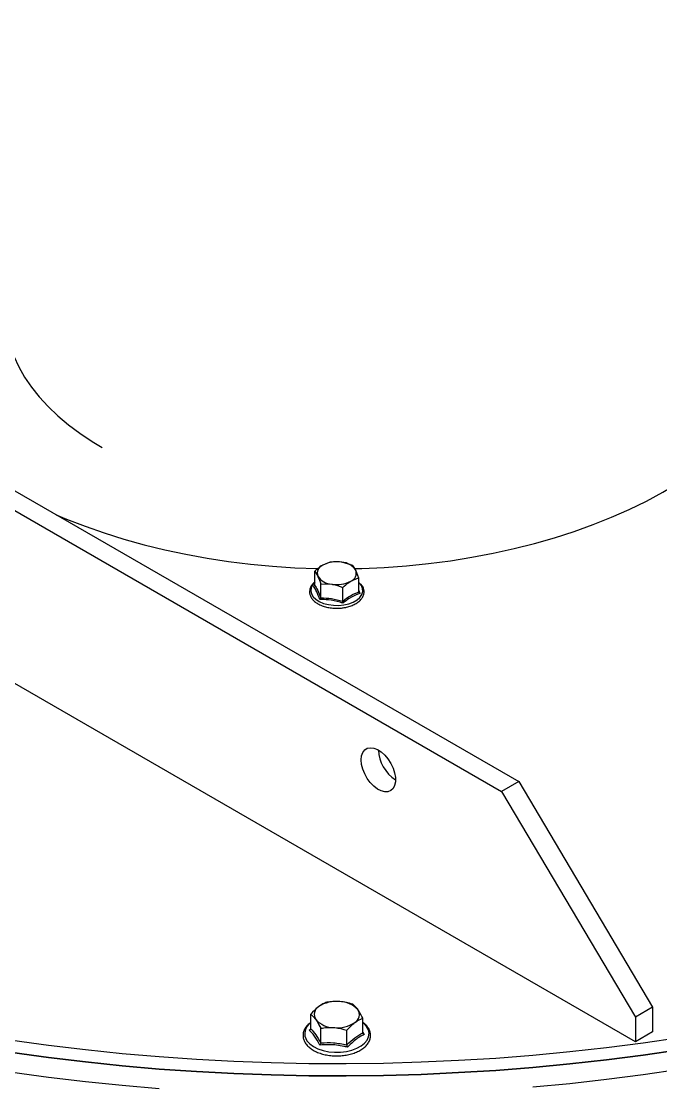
# Model space of a CAD drawing. Header units: millimetres. Extents: x 2 to 418, y 2 to 295.
# Drawn here: x 205.42 to 217.14, y 193.27 to 212.8 of the extents above; entities that cross this region are included whole.
import ezdxf

# ---------------------------------------------------------------- set-up
doc = ezdxf.new("R2010")
doc.units = ezdxf.units.MM

msp = doc.modelspace()

# ---------------------------------------------------------------- linework, layer by layer
at = {"color": 7, "linetype": 'Continuous', "lineweight": 25}
for p, q in [((190.3801, 212.7961), (214.5396, 198.8491)), ((190.0659, 212.6147), (214.2254, 198.6677)), ((216.6806, 194.0749), (187.6106, 210.8566)), ((210.8017, 202.7061), (210.8557, 202.6162)), ((210.8017, 202.4529), (210.8017, 202.7061)), ((211.4993, 202.814), (211.298, 202.8715)), ((211.6073, 202.5815), (211.5533, 202.7241)), ((211.6073, 202.3283), (211.6073, 202.5815)), ((210.7799, 202.4326), (210.8007, 202.4484)), ((210.9097, 202.4736), (211.111, 202.4688)), ((210.9097, 202.2204), (210.9097, 202.4736)), ((211.3124, 202.1581), (211.3124, 202.4113)), ((214.5396, 198.8491), (214.2254, 198.6677)), ((214.5396, 198.8491), (216.9949, 194.71)), ((214.2254, 198.6677), (216.6806, 194.5285)), ((216.9949, 194.71), (216.6806, 194.5285)), ((216.9949, 194.71), (216.9949, 194.2563)), ((210.7275, 194.3121), (210.7275, 194.5798)), ((211.6815, 194.2395), (211.6815, 194.5072)), ((216.6806, 194.5285), (216.6806, 194.0749)), ((210.7006, 194.2857), (210.7273, 194.3113)), ((210.9116, 194.0554), (210.9116, 194.3231)), ((211.3886, 194.0192), (211.3886, 194.2869)), ((216.9949, 194.2563), (216.6806, 194.0749))]:
    msp.add_line(p, q, dxfattribs=at)
at = {"color": 8, "linetype": 'Continuous', "lineweight": 25}
for p, q in [((211.6073, 202.3553), (211.6291, 202.3013)), ((211.6815, 194.2531), (211.7083, 194.2091))]:
    msp.add_line(p, q, dxfattribs=at)
at = {"color": 7, "linetype": 'Continuous', "lineweight": 25, "flags": 128}
for points in [[(205.1184, 207.4727), (205.1185, 207.4391), (205.1307, 207.2403), (205.1624, 207.0423), (205.2134, 206.8457), (205.2835, 206.651), (205.3727, 206.4589), (205.4805, 206.27), (205.6067, 206.085), (205.7508, 205.9044), (205.9124, 205.7288), (206.0909, 205.5587), (206.2858, 205.3948), (206.4965, 205.2374), (206.7222, 205.0872), (206.901, 204.9795)], [(211.5323, 202.7553), (211.6659, 202.7589), (212.075, 202.7773), (212.4821, 202.8071), (212.8862, 202.8481), (213.2864, 202.9002), (213.6819, 202.9633), (214.0717, 203.0373), (214.4549, 203.122), (214.8306, 203.2172), (215.1979, 203.3227), (215.5561, 203.4383), (215.9043, 203.5636), (216.2416, 203.6985), (216.5674, 203.8425), (216.8808, 203.9953), (217.1812, 204.1567), (217.4481, 204.314)], [(206.0597, 203.7445), (206.2507, 203.6639), (206.5908, 203.5314), (206.9415, 203.4085), (207.3021, 203.2954), (207.6716, 203.1925), (208.0493, 203.0999), (208.4342, 203.0178), (208.8255, 202.9465), (209.2222, 202.8861), (209.6235, 202.8368), (210.0285, 202.7986), (210.4361, 202.7717), (210.8456, 202.7561), (210.8682, 202.7555)], [(211.6285, 202.4831), (211.6165, 202.4955), (211.6073, 202.5042)], [(211.6523, 199.2459), (211.6596, 199.3196), (211.6813, 199.3815), (211.7164, 199.4285), (211.7631, 199.4585), (211.8193, 199.47), (211.8825, 199.4626), (211.9495, 199.4366), (212.0174, 199.3932), (212.0829, 199.3344), (212.1429, 199.263), (212.1947, 199.1823), (212.2358, 199.0961), (212.2644, 199.0084), (212.279, 198.9233), (212.279, 198.8448), (212.2644, 198.7766), (212.2358, 198.7219), (212.1947, 198.6831), (212.1429, 198.6622), (212.0829, 198.6601), (212.0174, 198.677), (211.9495, 198.7119), (211.8825, 198.7633), (211.8193, 198.8288), (211.7631, 198.9053), (211.7164, 198.9892), (211.6813, 199.0767), (211.6596, 199.1636), (211.6523, 199.2459)], [(205.2534, 194.1031), (205.9219, 194.0113), (206.5945, 193.9305), (207.2709, 193.8607), (207.9504, 193.8019), (208.6326, 193.7543), (209.3168, 193.7179), (210.0025, 193.6927), (210.6892, 193.6786), (211.3763, 193.6758), (212.0632, 193.6842), (212.7495, 193.7039), (213.4345, 193.7347), (214.1177, 193.7767), (214.7986, 193.8299), (215.4766, 193.8942), (216.1512, 193.9695), (216.8219, 194.0558), (217.488, 194.153)], [(205.2534, 193.8762), (205.9219, 193.7845), (206.5945, 193.7036), (207.2709, 193.6338), (207.9504, 193.5751), (208.6326, 193.5275), (209.3168, 193.4911), (210.0025, 193.4658), (210.6892, 193.4518), (211.3763, 193.449), (212.0632, 193.4574), (212.7495, 193.4771), (213.4345, 193.5079), (214.1177, 193.5499), (214.7986, 193.6031), (215.4766, 193.6673), (216.1512, 193.7427), (216.8219, 193.829), (217.488, 193.9262)], [(217.4881, 193.9262), (216.8219, 193.829), (216.1513, 193.7427), (215.4767, 193.6674), (214.7987, 193.6031), (214.1178, 193.5499), (213.4345, 193.5079), (212.7495, 193.4771), (212.0632, 193.4574), (211.3763, 193.449), (210.6892, 193.4518), (210.0025, 193.4658), (209.3168, 193.4911), (208.6326, 193.5275), (207.9505, 193.5751), (207.271, 193.6338), (206.5946, 193.7036), (205.9219, 193.7845), (205.2534, 193.8762)], [(217.4881, 193.5633), (216.8219, 193.4661), (216.1513, 193.3798), (215.4767, 193.3044), (214.7987, 193.2402)], [(207.9505, 193.2122), (207.271, 193.2709), (206.5946, 193.3407), (205.9219, 193.4215), (205.2534, 193.5133)]]:
    msp.add_lwpolyline(points, dxfattribs=at)
at = {"color": 8, "linetype": 'Continuous', "lineweight": 25, "flags": 128}
for points in [[(210.8017, 202.5042), (210.7605, 202.4579), (210.7339, 202.4042), (210.7266, 202.3485), (210.7388, 202.2931), (210.7701, 202.2403), (210.8192, 202.1922), (210.884, 202.1507), (210.962, 202.1177), (211.0499, 202.0944), (211.1441, 202.0817), (211.2408, 202.0803), (211.336, 202.0902), (211.4258, 202.1109), (211.5066, 202.1416), (211.575, 202.1811), (211.6282, 202.2277), (211.6641, 202.2796), (211.6812, 202.3346), (211.6787, 202.3904), (211.6569, 202.4448), (211.6285, 202.4831)], [(210.6575, 194.0917), (210.7085, 194.036), (210.7763, 193.9865), (210.8587, 193.9451), (210.9529, 193.9132), (211.0557, 193.8917), (211.1635, 193.8816), (211.2727, 193.883), (211.3796, 193.8961), (211.4805, 193.9202), (211.5721, 193.9546), (211.6511, 193.9982), (211.7149, 194.0494), (211.7613, 194.1065), (211.7888, 194.1675), (211.7963, 194.2304), (211.7838, 194.2931), (211.7514, 194.3533), (211.7005, 194.4091), (211.6815, 194.425)]]:
    msp.add_lwpolyline(points, dxfattribs=at)
at = {"color": 7, "linetype": 'Continuous', "lineweight": 25}
for centre, radius, start, end in [((211.0054, 202.6691), 0.1588, 110.74208, 199.461), ((211.2039, 202.3252), 0.5543, 80.2289, 117.35717), ((211.2782, 202.5425), 0.3297, 33.43888, 86.5665), ((211.4036, 202.6712), 0.1588, 290.74208, 19.461), ((211.1308, 202.7979), 0.3297, 213.43888, 266.5665), ((211.2051, 203.0151), 0.5543, 260.2289, 297.35717), ((212.6458, 199.4565), 0.6798, 182.46641, 237.53359), ((210.9552, 194.5763), 0.1653, 119.45081, 214.8556), ((211.1952, 194.2277), 0.5881, 83.78277, 123.11337), ((211.2563, 194.3603), 0.4521, 42.53873, 89.67761), ((211.4537, 194.5714), 0.1653, 299.45081, 34.8556), ((211.1526, 194.7875), 0.4521, 222.53873, 269.67761), ((211.2138, 194.92), 0.5881, 263.78277, 303.11337)]:
    msp.add_arc(centre, radius, start, end, dxfattribs=at)
at = {"color": 8, "linetype": 'Continuous', "lineweight": 25}
msp.add_arc((210.8541, 194.2244), 0.2372, 122.2697, 214.01805, dxfattribs=at)
at = {"color": 7, "linetype": 'Continuous', "lineweight": 25}
for points, knots in [([(210.9492, 202.8176), (210.9371, 202.8103), (210.8872, 202.7802), (210.8386, 202.7381), (210.8017, 202.7061)], [0, 0, 0, 0, 0.2418514, 1, 1, 1, 1]), ([(211.0966, 202.8763), (211.0858, 202.8736), (211.0378, 202.8614), (210.9879, 202.8367), (210.9492, 202.8176)], [0, 0, 0, 0, 0.2237133, 1, 1, 1, 1]), ([(211.298, 202.8715), (211.2932, 202.8722), (211.2252, 202.8824), (211.1585, 202.8793), (211.0966, 202.8763)], [0, 0, 0, 0, 0.07021477, 1, 1, 1, 1]), ([(211.5533, 202.7241), (211.552, 202.7269), (211.5338, 202.7657), (211.516, 202.7908), (211.4993, 202.814)], [0, 0, 0, 0, 0.0702148, 1, 1, 1, 1]), ([(210.8017, 202.5085), (210.7902, 202.4991), (210.7596, 202.4743), (210.7271, 202.4266), (210.7052, 202.3685), (210.7027, 202.3091), (210.7179, 202.252), (210.7496, 202.1987), (210.7967, 202.1503), (210.8582, 202.1079), (210.9323, 202.0731), (211.0161, 202.0472), (211.1065, 202.0311), (211.2, 202.0259), (211.2736, 202.028), (211.3135, 202.0351), (211.3234, 202.0369)], [0, 0, 0, 0, 0.0478139, 0.1269952, 0.2046723, 0.2799682, 0.3538924, 0.4280328, 0.5039544, 0.5816572, 0.6602087, 0.7388195, 0.8172847, 0.8956392, 0.973977, 1, 1, 1, 1]), ([(210.8557, 202.6162), (210.857, 202.6134), (210.8752, 202.5738), (210.8931, 202.5219), (210.9097, 202.4736)], [0, 0, 0, 0, 0.0702148, 1, 1, 1, 1]), ([(211.3124, 202.4113), (211.3493, 202.4433), (211.3979, 202.4854), (211.4478, 202.5155), (211.4598, 202.5228)], [0, 0, 0, 0, 0.7581486, 1, 1, 1, 1]), ([(211.4598, 202.5228), (211.4986, 202.5419), (211.5485, 202.5666), (211.5965, 202.5788), (211.6073, 202.5815)], [0, 0, 0, 0, 0.7762867, 1, 1, 1, 1]), ([(210.8017, 202.4529), (210.8014, 202.4504), (210.8008, 202.4455), (210.796, 202.4394), (210.7891, 202.4349), (210.7832, 202.4331), (210.78, 202.4327), (210.7799, 202.4326)], [0, 0, 0, 0, 0.2361399, 0.4713108, 0.7323209, 0.9932871, 1, 1, 1, 1]), ([(210.8937, 202.1875), (210.8891, 202.2003), (210.8663, 202.2645), (210.8284, 202.355), (210.7943, 202.4096), (210.7799, 202.4326)], [0, 0, 0, 0, 0.1257521, 0.6310579, 1, 1, 1, 1]), ([(210.8017, 202.4529), (210.8194, 202.4225), (210.8554, 202.3606), (210.8914, 202.2676), (210.9097, 202.2204)], [0, 0, 0, 0, 0.4922071, 1, 1, 1, 1]), ([(211.111, 202.4688), (211.1158, 202.468), (211.1838, 202.4571), (211.2505, 202.4334), (211.3124, 202.4113)], [0, 0, 0, 0, 0.0702148, 1, 1, 1, 1]), ([(211.3124, 202.1581), (211.3608, 202.1937), (211.4591, 202.2661), (211.5574, 202.3073), (211.6073, 202.3283)], [0, 0, 0, 0, 0.4922071, 1, 1, 1, 1]), ([(211.3234, 202.0369), (211.3437, 202.0399), (211.3945, 202.0473), (211.4693, 202.0706), (211.5451, 202.1046), (211.6091, 202.1475), (211.6589, 202.1977), (211.6921, 202.2536), (211.7069, 202.3128), (211.7026, 202.3715), (211.6839, 202.424), (211.6603, 202.4539), (211.6498, 202.4672)], [0, 0, 0, 0, 0.0715705, 0.1789313, 0.2866943, 0.3949593, 0.5035177, 0.6111661, 0.7161388, 0.8180241, 0.9188418, 1, 1, 1, 1]), ([(211.6291, 202.3013), (211.629, 202.3013), (211.6258, 202.3028), (211.6199, 202.3064), (211.613, 202.313), (211.6082, 202.3206), (211.6076, 202.3257), (211.6073, 202.3283)], [0, 0, 0, 0, 0.00671288, 0.26767911, 0.52868921, 0.76386005, 1, 1, 1, 1]), ([(210.9097, 202.2204), (210.9094, 202.2177), (210.9089, 202.2125), (210.9055, 202.2036), (210.9004, 202.1951), (210.8961, 202.1899), (210.8938, 202.1876), (210.8937, 202.1875)], [0, 0, 0, 0, 0.2361399, 0.4713108, 0.7323209, 0.9932871, 1, 1, 1, 1]), ([(211.3183, 202.1219), (211.3007, 202.1273), (211.2125, 202.1545), (211.0691, 202.1845), (210.9458, 202.1866), (210.8937, 202.1875)], [0, 0, 0, 0, 0.1257521, 0.6310579, 1, 1, 1, 1]), ([(210.9097, 202.2204), (210.9757, 202.2179), (211.11, 202.2127), (211.2442, 202.1765), (211.3124, 202.1581)], [0, 0, 0, 0, 0.4922071, 1, 1, 1, 1]), ([(211.3183, 202.1219), (211.3182, 202.1219), (211.3174, 202.1247), (211.3158, 202.1308), (211.314, 202.1404), (211.3127, 202.15), (211.3125, 202.1554), (211.3124, 202.1581)], [0, 0, 0, 0, 0.0067129, 0.2676791, 0.5286892, 0.7638601, 1, 1, 1, 1]), ([(211.6291, 202.3013), (211.6161, 202.2965), (211.5507, 202.2725), (211.4452, 202.2196), (211.3559, 202.1509), (211.3183, 202.1219)], [0, 0, 0, 0, 0.1257521, 0.6310579, 1, 1, 1, 1]), ([(210.8739, 194.7203), (210.8704, 194.7177), (210.821, 194.68), (210.7725, 194.6281), (210.7275, 194.5798)], [0, 0, 0, 0, 0.0702211, 1, 1, 1, 1]), ([(211.0204, 194.8001), (210.9966, 194.7907), (210.9486, 194.7717), (210.8989, 194.7376), (210.8739, 194.7203)], [0, 0, 0, 0, 0.495458, 1, 1, 1, 1]), ([(211.2589, 194.8124), (211.2532, 194.8128), (211.1727, 194.8185), (211.0937, 194.8089), (211.0204, 194.8001)], [0, 0, 0, 0, 0.0702211, 1, 1, 1, 1]), ([(211.4974, 194.7638), (211.4586, 194.7753), (211.3805, 194.7984), (211.2996, 194.8077), (211.2589, 194.8124)], [0, 0, 0, 0, 0.495458, 1, 1, 1, 1]), ([(211.5894, 194.6659), (211.5654, 194.6958), (211.5342, 194.7345), (211.5042, 194.7584), (211.4974, 194.7638)], [0, 0, 0, 0, 0.7706379, 1, 1, 1, 1]), ([(210.7275, 194.5798), (210.7343, 194.5743), (210.7643, 194.5504), (210.7955, 194.5117), (210.8195, 194.4818)], [0, 0, 0, 0, 0.2293621, 1, 1, 1, 1]), ([(211.535, 194.4275), (211.5385, 194.43), (211.588, 194.4668), (211.6364, 194.4878), (211.6815, 194.5072)], [0, 0, 0, 0, 0.0702211, 1, 1, 1, 1]), ([(211.6815, 194.5072), (211.6586, 194.5514), (211.6283, 194.6099), (211.5971, 194.6549), (211.5894, 194.6659)], [0, 0, 0, 0, 0.75369373, 1, 1, 1, 1]), ([(210.7275, 194.4313), (210.7067, 194.4148), (210.6646, 194.3812), (210.6201, 194.322), (210.5916, 194.258), (210.582, 194.1921), (210.5907, 194.1273), (210.6119, 194.0764), (210.6373, 194.0368), (210.6686, 193.9983), (210.7182, 193.9535), (210.7903, 193.9077), (210.8742, 193.8701), (210.9676, 193.8414), (211.0676, 193.8227), (211.1714, 193.8141), (211.276, 193.8161), (211.3787, 193.8284), (211.4766, 193.8509), (211.567, 193.883), (211.6475, 193.9241), (211.7157, 193.9735), (211.7693, 194.0301), (211.8062, 194.0923), (211.8247, 194.1577), (211.8246, 194.2233), (211.8069, 194.2867), (211.7723, 194.346), (211.7305, 194.3944), (211.6951, 194.4199), (211.6815, 194.4297)], [0, 0, 0, 0, 0.0371807, 0.0756384, 0.1134866, 0.1503114, 0.1863231, 0.2221839, 0.2397307, 0.2602381, 0.2978028, 0.3357596, 0.3739741, 0.4121708, 0.4502976, 0.4883696, 0.5264235, 0.5645, 0.6026334, 0.6408708, 0.6792529, 0.7177898, 0.7563573, 0.7945637, 0.8318969, 0.8682195, 0.9041095, 0.940168, 0.9770249, 1, 1, 1, 1]), ([(210.7275, 194.3121), (210.7271, 194.3091), (210.7263, 194.3031), (210.7204, 194.2954), (210.7119, 194.2893), (210.7046, 194.2866), (210.7007, 194.2858), (210.7006, 194.2857)], [0, 0, 0, 0, 0.2361125, 0.4712563, 0.7322305, 0.9938734, 1, 1, 1, 1]), ([(210.7275, 194.3121), (210.7577, 194.2788), (210.819, 194.2113), (210.8804, 194.1079), (210.9116, 194.0554)], [0, 0, 0, 0, 0.4922436, 1, 1, 1, 1]), ([(210.8195, 194.4818), (210.8272, 194.4708), (210.8584, 194.4258), (210.8887, 194.3673), (210.9116, 194.3231)], [0, 0, 0, 0, 0.2463063, 1, 1, 1, 1]), ([(210.9116, 194.3231), (210.9503, 194.3287), (211.0285, 194.3399), (211.1093, 194.3369), (211.1501, 194.3354)], [0, 0, 0, 0, 0.495458, 1, 1, 1, 1]), ([(211.1501, 194.3354), (211.1557, 194.3349), (211.2363, 194.3284), (211.3152, 194.3069), (211.3886, 194.2869)], [0, 0, 0, 0, 0.0702211, 1, 1, 1, 1]), ([(211.3886, 194.2869), (211.4124, 194.3133), (211.4604, 194.3665), (211.51, 194.407), (211.535, 194.4275)], [0, 0, 0, 0, 0.495458, 1, 1, 1, 1]), ([(210.8951, 194.0147), (210.8869, 194.0295), (210.8458, 194.104), (210.7806, 194.2036), (210.7233, 194.2624), (210.7006, 194.2857)], [0, 0, 0, 0, 0.1305234, 0.6552334, 1, 1, 1, 1]), ([(211.3886, 194.0192), (211.4366, 194.0642), (211.5343, 194.1556), (211.6319, 194.2113), (211.6815, 194.2395)], [0, 0, 0, 0, 0.4922436, 1, 1, 1, 1]), ([(211.7083, 194.2091), (211.6948, 194.2023), (211.6271, 194.168), (211.5219, 194.0972), (211.4339, 194.0107), (211.399, 193.9764)], [0, 0, 0, 0, 0.1305234, 0.6552334, 1, 1, 1, 1]), ([(211.7083, 194.2091), (211.7083, 194.2092), (211.7044, 194.2106), (211.6971, 194.2144), (211.6886, 194.2218), (211.6827, 194.2304), (211.6819, 194.2365), (211.6815, 194.2395)], [0, 0, 0, 0, 0.0061266, 0.2677695, 0.5287437, 0.7638875, 1, 1, 1, 1]), ([(210.9116, 194.0554), (210.9113, 194.0523), (210.9108, 194.0459), (210.9072, 194.0349), (210.902, 194.0243), (210.8975, 194.0177), (210.8951, 194.0148), (210.8951, 194.0147)], [0, 0, 0, 0, 0.23611253, 0.4712563, 0.73223051, 0.99387337, 1, 1, 1, 1]), ([(211.399, 193.9764), (211.3773, 193.9813), (211.2685, 194.0058), (211.0981, 194.0269), (210.9527, 194.0181), (210.8951, 194.0147)], [0, 0, 0, 0, 0.1305234, 0.6552334, 1, 1, 1, 1]), ([(210.9116, 194.0554), (210.9898, 194.0584), (211.1488, 194.0643), (211.3078, 194.0344), (211.3886, 194.0192)], [0, 0, 0, 0, 0.4922436, 1, 1, 1, 1]), ([(211.3886, 194.0192), (211.3887, 194.016), (211.3891, 194.0095), (211.3913, 193.9982), (211.3946, 193.9868), (211.3974, 193.9797), (211.3989, 193.9765), (211.399, 193.9764)], [0, 0, 0, 0, 0.23611253, 0.4712563, 0.73223051, 0.99387337, 1, 1, 1, 1])]:
    msp.add_open_spline(points, degree=3, knots=knots, dxfattribs=at)

doc.saveas('drawing.dxf')
